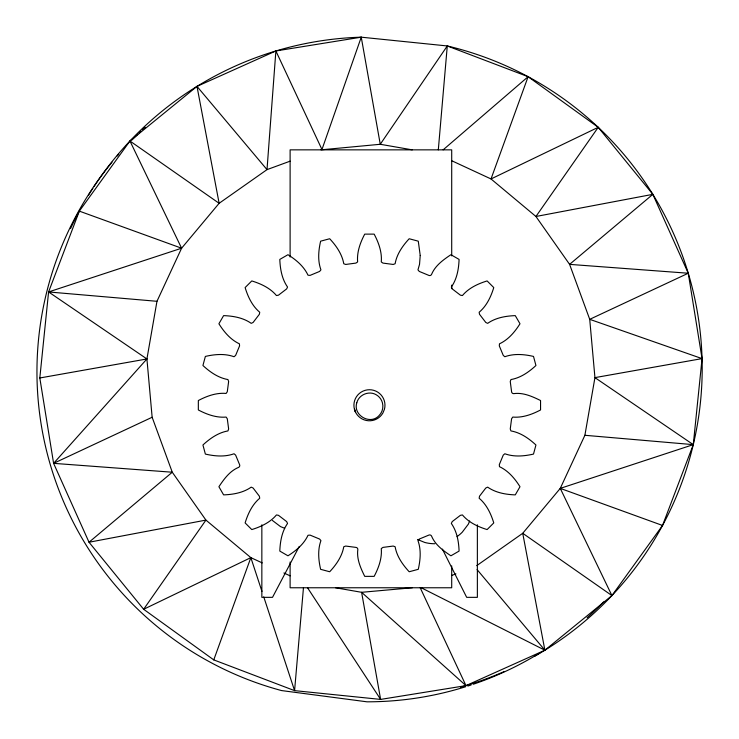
<?xml version="1.0" encoding="UTF-8"?>
<svg xmlns="http://www.w3.org/2000/svg" width="739" height="739" viewBox="0 0 739 739"><rect width="100%" height="100%" fill="white"/><g stroke="black" fill="none" stroke-linecap="round" stroke-linejoin="round"><path stroke-width="1.11" d="M303.461 587.764L294.584 690.632L380.622 699.408L465.986 685.626L544.883 650.209L611.92 595.579L662.532 525.466L693.274 444.638L702.05 358.609L688.258 273.236L652.842 194.348L598.221 127.311L528.108 76.699L447.28 45.957L361.251 37.181L275.878 50.963L196.99 86.38L129.953 141.01L79.332 211.123A331.257 331.257 0 0 0 70.565 228.61M438.31 149.851L447.28 45.957L380.262 144.281L320.994 149.851M263.749 596.872L294.584 690.632L213.765 659.89L143.643 609.278L89.022 542.241L53.605 463.344L39.814 377.98L48.589 291.951L79.332 211.123L181.6 248.212L219.132 203.299L267.01 169.628L290.113 161.167M262.216 562.906L250.844 557.631L205.932 520.099L172.27 472.221L152.142 417.258L146.922 358.96L156.964 301.3L181.6 248.212L129.953 141.01L219.132 203.299L196.99 86.38L267.01 169.628L275.878 50.963L321.964 149.5L361.251 37.181A331.257 331.257 0 0 0 94.102 186.367M476.729 565.64L522.732 533.29L560.264 488.377L584.891 435.289L594.941 377.629L589.722 319.331L569.593 264.368L535.932 216.49L491.019 178.958L451.705 160.723M213.765 659.89L250.844 557.631L143.643 609.278L205.932 520.099L89.022 542.241L172.27 472.221L53.605 463.344L146.922 358.96L48.589 291.951L181.6 248.212M469.644 521.004L468.36 524.127L462.244 532.209A38.844 38.844 0 0 1 457.062 536.588M299.277 546.417L272.515 597.343L261.846 597.343L261.846 524.829M443.123 149.851L528.108 76.699L491.019 178.958L598.221 127.311L535.932 216.49L652.842 194.348L569.593 264.368L688.258 273.236L589.722 319.331L702.05 358.609L594.941 377.629L693.274 444.638L560.264 488.377L611.92 595.579L522.732 533.29L544.883 650.209L421.239 587.764M53.605 463.344L152.142 417.258M451.705 575.441L455.917 573.898M39.814 377.98L146.922 358.96M412.344 587.764L361.602 592.308L335.534 587.764M48.589 291.951L156.964 301.3M584.891 435.289L693.274 444.638M412.242 149.851L380.262 144.281L361.251 37.181M560.264 488.377L662.532 525.466M417.48 539.488L424.777 542.463A38.844 38.844 0 0 0 434.837 543.738M284.644 528.274L280.478 526.584L272.405 520.441M283.915 572.965L290.113 575.847M477.071 569.584L544.883 650.209M307.544 587.764L380.622 699.408L361.602 592.308L465.986 685.626L420.214 587.764M442.393 549.114L466.678 597.343L477.366 597.343L477.366 524.829M355.57 412.103L354.443 409.258A15.519 15.519 0 0 1 369.454 389.73A15.519 15.519 0 0 1 384.446 409.258L382.894 413.018A15.537 15.537 0 0 1 355.976 413.018L354.443 409.258L355.413 411.983M250.844 557.631L261.957 591.422M451.705 255.879L451.705 149.851L290.113 149.851L290.113 257.024M451.705 285.134L451.705 288.598M451.705 565.871L451.705 587.764L290.113 587.764L290.113 562.019M447.28 45.957A331.257 331.257 0 0 1 535.008 656.066M503.933 671.677A331.257 331.257 0 0 1 460.489 687.215M88.514 195.17A331.257 331.257 0 0 1 92.837 188.316M603.634 601.897A330.074 330.074 0 0 1 587.099 617.749M539.913 652.925A330.074 330.074 0 0 1 473.311 684.24M471.122 684.979A330.074 330.074 0 0 1 467.842 686.051M465.644 686.743A330.074 330.074 0 0 1 367.024 701.819L281.596 690.577A330.074 330.074 0 0 1 112.005 162.192M117.215 156.003A330.074 330.074 0 0 1 118.73 154.257M132.022 139.967A330.074 330.074 0 0 1 137.694 134.35M139.348 132.761A330.074 330.074 0 0 1 141.02 131.191M142.692 129.621A330.074 330.074 0 0 1 145.241 127.293M420.223 255.482L419.54 264.313L417.96 269.864L419.29 271.435L428.814 275.379A2.088 2.088 0 0 0 431.567 274.4C435.169 265.615 443.271 259.805 450.919 254.706L459.085 259.417C458.725 269.061 456.97 279.037 451.335 287.037L452.222 288.894L460.397 295.175L462.429 295.545C468.702 288.044 477.884 283.767 487.112 280.931L493.772 287.573C490.936 296.801 486.641 305.983 479.14 312.255L479.519 314.297L485.791 322.463L487.657 323.349C495.647 317.733 505.633 315.987 515.268 315.618L519.997 323.765C514.852 331.94 508.349 339.7 499.472 343.82L499.305 345.889L503.25 355.394L504.829 356.734C514.011 353.399 524.108 354.258 533.503 356.42L535.941 365.509C528.875 372.068 520.57 377.888 510.935 379.56L510.252 381.518L511.591 391.725A2.06 2.06 0 0 0 513.827 393.619C523.24 392.344 532.311 396.483 540.56 400.529L540.56 409.96C532.025 414.459 522.501 417.923 512.774 417.073L511.591 418.764L510.252 428.971L510.935 430.929C520.579 432.601 528.865 438.439 535.941 444.989L533.503 454.088C524.099 456.222 514.011 457.118 504.829 453.764L503.25 455.104L499.305 464.619L499.472 466.669C508.34 470.798 514.861 478.549 519.997 486.724L515.268 494.881C505.633 494.539 495.657 492.747 487.657 487.14L485.791 488.026L479.519 496.202L479.14 498.234C486.631 504.506 490.927 513.688 493.772 522.916L487.112 529.577C477.884 526.741 468.702 522.445 462.429 514.944L460.397 515.323L452.222 521.595L451.335 523.461C456.961 531.461 458.725 541.438 459.085 551.082L450.919 555.802C443.28 550.684 435.169 544.883 431.567 536.089A2.088 2.088 0 0 0 428.814 535.11L419.29 539.054L417.96 540.625C421.304 549.807 420.417 559.903 418.283 569.316L409.184 571.755C402.635 564.661 396.788 556.384 395.125 546.74L393.185 546.056L382.959 547.396L381.269 548.578C382.128 558.314 378.654 567.829 374.156 576.365L364.724 576.365C360.669 568.125 356.558 559.053 357.815 549.631A2.06 2.06 0 0 0 355.921 547.396L345.713 546.056L343.774 546.74C342.074 556.375 336.282 564.679 329.696 571.755L320.615 569.316C318.454 559.903 317.576 549.807 320.938 540.625L319.59 539.054L310.084 535.11L308.015 535.276C303.895 544.153 296.127 550.647 287.961 555.802L279.804 551.082C280.183 541.438 281.919 531.452 287.545 523.461L286.658 521.595L278.483 515.323L276.451 514.944C270.178 522.445 261.006 526.731 251.787 529.577L245.117 522.916C247.962 513.697 252.239 504.506 259.74 498.234L259.361 496.202L253.107 488.026L251.223 487.14C243.233 492.765 233.247 494.53 223.612 494.881L218.901 486.724C224.009 479.084 229.801 470.974 238.595 467.371A2.088 2.088 0 0 0 239.575 464.619L235.63 455.104L234.06 453.764C224.878 457.118 214.79 456.222 205.368 454.088L202.929 444.989C210.024 438.439 218.301 432.601 227.945 430.929L228.637 428.971L227.289 418.764L226.125 417.073C216.388 417.923 206.865 414.468 198.338 409.96L198.338 400.529C206.865 396.039 216.388 392.548 226.125 393.434L227.289 391.725L228.637 381.518L227.945 379.56C218.31 377.878 210.005 372.068 202.929 365.509L205.368 356.42C214.781 354.258 224.878 353.399 234.06 356.734L235.63 355.394L239.575 345.889L239.408 343.82C230.54 339.7 224.037 331.94 218.901 323.765L223.612 315.618C233.247 315.987 243.233 317.715 251.223 323.349L253.107 322.463L259.361 314.297L259.74 312.255C252.239 305.992 247.953 296.801 245.117 287.573L251.787 280.931C260.996 283.776 270.188 288.034 276.451 295.545L278.483 295.175L286.658 288.894L287.545 287.037C281.91 279.046 280.183 269.051 279.804 259.417L287.961 254.706C296.136 259.832 303.895 266.345 308.015 275.213L310.084 275.379L319.59 271.435L320.938 269.864C317.567 260.682 318.463 250.586 320.615 241.182L329.696 238.743C336.282 245.81 342.074 254.124 343.774 263.749L345.713 264.451L355.921 263.093L357.63 261.929C356.761 252.184 360.226 242.669 364.724 234.124L374.156 234.124C378.664 242.669 382.137 252.193 381.269 261.929L382.959 263.093L393.185 264.451L395.125 263.749C396.788 254.114 402.635 245.828 409.184 238.743L418.283 241.182L420.223 255.482M356.771 402.838C352.845 415.29 370.174 425.294 378.996 415.669A13.311 13.311 0 0 0 382.433 402.838A13.136 13.136 0 0 0 376.243 394.774C369.038 390.414 358.803 394.672 356.771 402.838"/></g></svg>
